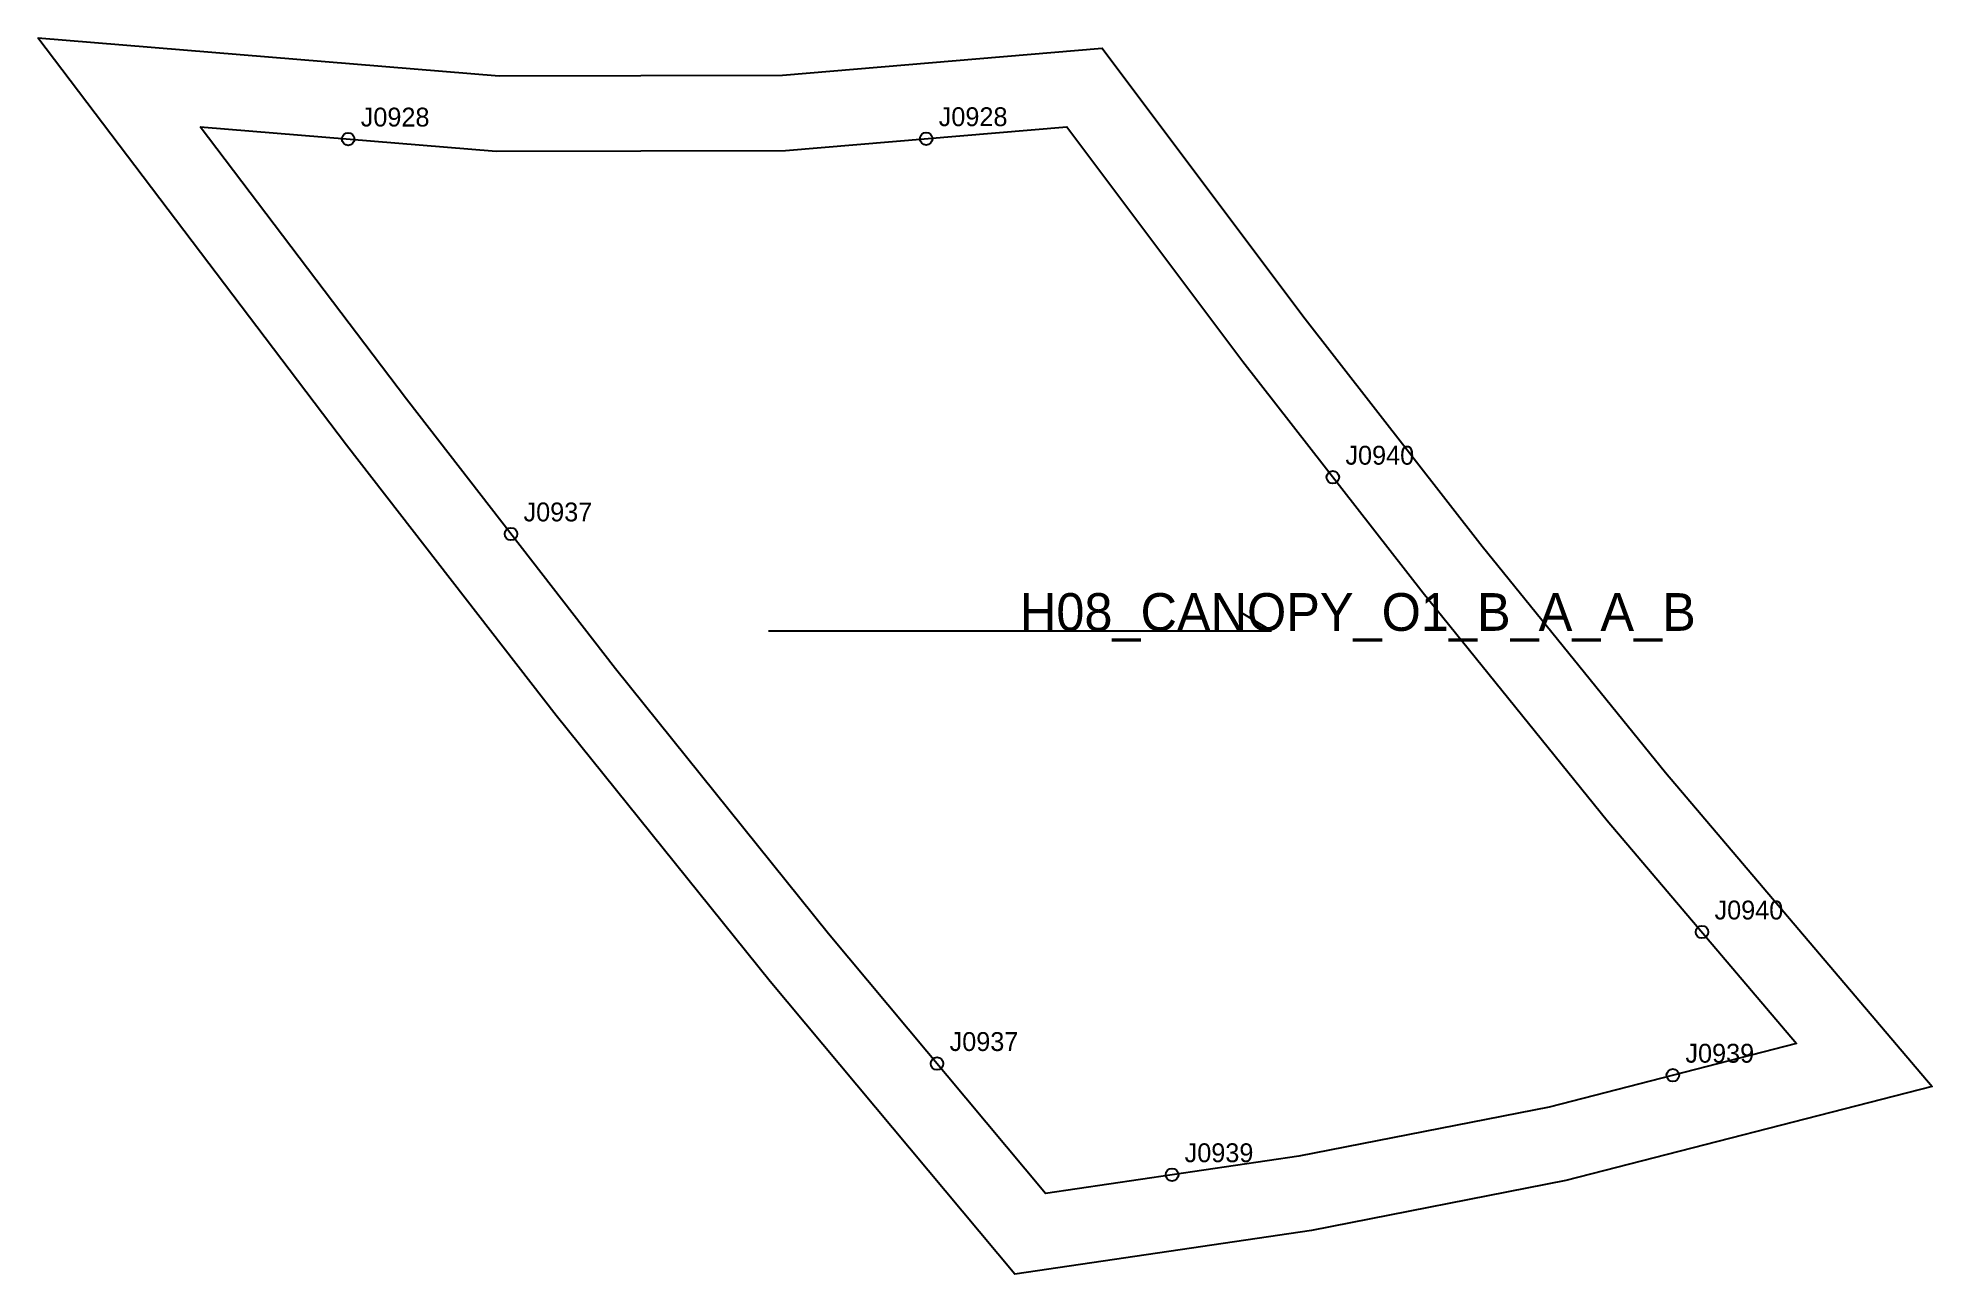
# Model space of a CAD drawing. Header units: millimetres. Extents: x -26 to 275, y -182 to 14.
import ezdxf

# ---------------------------------------------------------------- set-up
doc = ezdxf.new("R2010")
doc.units = ezdxf.units.MM
for name, color, linetype in [('CUT', 1, 'Continuous'), ('GRAIN', 3, 'Continuous'), ('LABEL', 7, 'Continuous'), ('NOTCH', 2, 'Continuous'), ('SEW', 5, 'Continuous')]:
    doc.layers.add(name, color=color, linetype=linetype)

msp = doc.modelspace()

# ---------------------------------------------------------------- linework, layer by layer
at = {"layer": 'CUT'}
msp.add_lwpolyline([(-25.79, 14.16), (47.59, 8.13), (92.61, 8.24), (143.45, 12.51), (175.37, -30.05), (203.89, -66.67), (233.05, -102.68), (275.46, -152.66), (217.21, -167.61), (176.76, -175.56), (129.56, -182.48), (90.68, -135.94), (56.66, -93.63), (23.3, -50.62), (-25.79, 14.16)], close=True, dxfattribs=at)
at = {"layer": 'GRAIN'}
for p, q in [((170.39, -80.16), (165.39, -77.16)), ((90.39, -80.16), (170.39, -80.16))]:
    msp.add_line(p, q, dxfattribs=at)
at = {"layer": 'NOTCH'}
for centre in [(23.56, -1.94), (115.48, -1.88), (180.16, -55.73), (49.45, -64.75), (238.86, -128.07), (117.21, -148.99), (234.23, -150.85), (154.59, -166.68)]:
    msp.add_circle(centre, 1, dxfattribs=at)
at = {"layer": 'SEW'}
msp.add_lwpolyline([(0, 0), (47.12, -3.87), (93.13, -3.75), (137.84, 0), (165.83, -37.34), (194.5, -74.13), (223.81, -110.34), (253.91, -145.8), (214.56, -155.9), (174.73, -163.73), (134.46, -169.64), (99.96, -128.34), (66.08, -86.19), (32.82, -43.32)], close=True, dxfattribs=at)

# ---------------------------------------------------------------- texts
at = {"layer": 'LABEL'}
for s, height, p in [('J0928', 3, (25.56, 0.06)), ('J0928', 3, (117.48, 0.12)), ('J0940', 3, (182.16, -53.73)), ('J0937', 3, (51.45, -62.75)), ('H08_CANOPY_O1_B_A_A_B', 6, (130.39, -80.16)), ('J0940', 3, (240.86, -126.07)), ('J0937', 3, (119.21, -146.99)), ('J0939', 3, (236.23, -148.85)), ('J0939', 3, (156.59, -164.68))]:
    msp.add_text(s, height=height, dxfattribs=at).set_placement(p)

doc.saveas('drawing.dxf')
